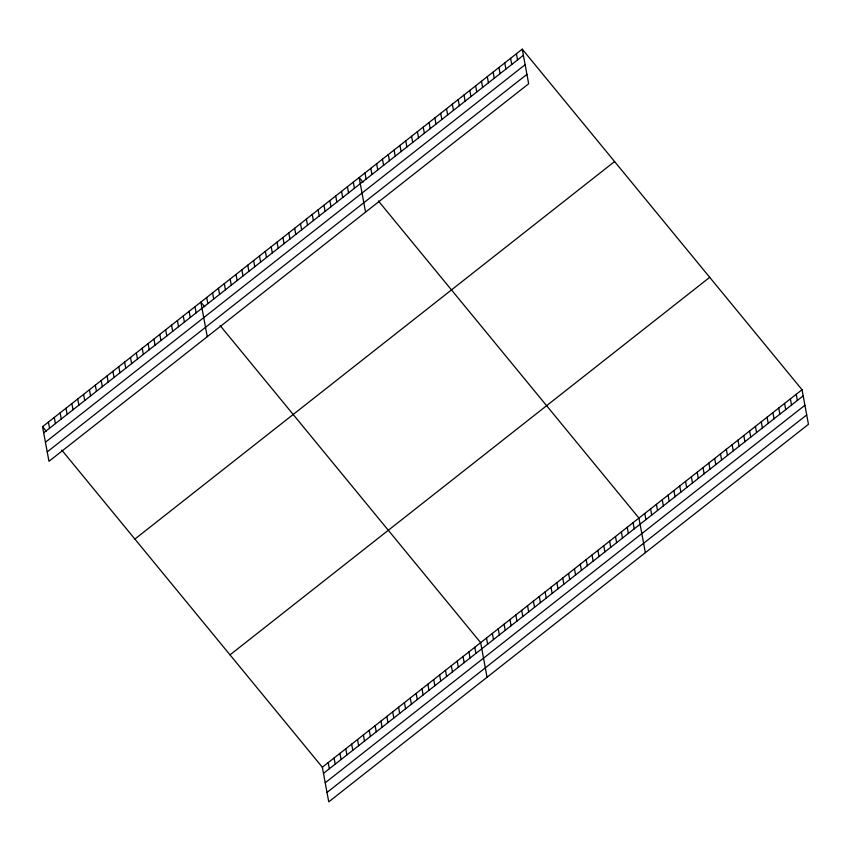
<?xml version="1.0" encoding="UTF-8"?>
<svg xmlns="http://www.w3.org/2000/svg" width="851" height="851" viewBox="0 0 851 851"><rect width="100%" height="100%" fill="white"/><g stroke="black" fill="none" stroke-linecap="round" stroke-linejoin="round"><path stroke-width="1.28" d="M522.248 49.167L528.662 83.76L48.964 461.285L42.55 426.681L522.248 49.167L802.036 389.715L808.45 424.319L328.752 801.833L322.338 767.24L61.783 450.094M43.688 432.829L523.386 55.315M45.433 442.222L525.131 64.697M47.22 451.892L526.918 74.377M134.883 539.066L614.582 161.552M230.015 654.855L709.702 277.341M322.338 767.24L802.036 389.715M323.476 773.378L803.174 395.864M325.22 782.771L804.918 405.257M327.018 792.441L806.705 414.926M362.994 182.21L359.154 177.529L365.558 212.122M378.387 200.942L638.941 518.078L645.356 552.671M204.697 306.785L200.847 302.105L207.261 336.698M220.09 325.518L480.645 642.654L487.049 677.247M42.55 426.681L46.401 431.372M796.217 394.3L797.355 400.449M790.388 398.885L791.526 405.033M784.569 403.47L785.707 409.618M778.739 408.055L779.878 414.203M772.91 412.639L774.048 418.788M767.091 417.224L768.23 423.373M761.262 421.809L762.4 427.947M755.443 426.394L756.582 432.531M749.614 430.978L750.752 437.116M743.785 435.563L744.923 441.701M737.966 440.148L739.104 446.286M732.137 444.733L733.275 450.87M726.318 449.317L727.456 455.455M720.489 453.902L721.627 460.04M714.67 458.487L715.808 464.625M708.84 463.072L709.979 469.209M703.011 467.646L704.149 473.794M697.192 472.231L698.331 478.379M691.363 476.815L692.501 482.964M685.544 481.4L686.683 487.549M679.715 485.985L680.853 492.133M673.886 490.57L675.034 496.718M668.067 495.154L669.205 501.303M662.238 499.739L663.376 505.877M656.419 504.324L657.557 510.462M650.59 508.909L651.728 515.046M644.771 513.493L645.909 519.631M633.08 522.695L634.218 528.833M627.219 527.301L628.357 533.449M621.358 531.918L622.496 538.055M615.486 536.534L616.624 542.672M609.624 541.151L610.763 547.289M516.419 53.751L517.557 59.9M603.763 545.757L604.901 551.905M510.6 58.336L511.738 64.485M597.902 550.374L599.04 556.522M504.771 62.921L505.909 69.069M592.041 554.99L593.179 561.128M498.952 67.506L500.09 73.643M586.179 559.607L587.318 565.745M493.123 72.09L494.261 78.228M580.308 564.213L581.446 570.361M487.293 76.675L488.431 82.813M574.446 568.83L575.584 574.978M481.475 81.26L482.613 87.398M568.585 573.446L569.723 579.584M475.645 85.845L476.783 91.982M562.724 578.063L563.862 584.201M469.826 90.429L470.965 96.567M556.862 582.669L558.001 588.818M463.997 95.014L465.135 101.152M551.001 587.286L552.139 593.434M458.178 99.599L459.317 105.737M545.129 591.902L546.268 598.04M452.349 104.184L453.487 110.322M539.268 596.519L540.406 602.657M446.52 108.768L447.658 114.906M533.407 601.125L534.545 607.274M440.701 113.343L441.839 119.491M527.546 605.742L528.684 611.89M434.872 117.927L436.01 124.076M521.684 610.358L522.822 616.496M429.053 122.512L430.191 128.661M515.823 614.975L516.961 621.113M423.224 127.097L424.362 133.245M509.951 619.581L511.089 625.73M417.394 131.682L418.532 137.83M504.09 624.198L505.228 630.346M411.576 136.266L412.714 142.415M498.229 628.815L499.367 634.952M405.746 140.851L406.884 146.989M492.367 633.431L493.506 639.569M399.927 145.436L401.066 151.574M486.506 638.037L487.644 644.186M394.098 150.021L395.236 156.159M388.279 154.605L389.418 160.743M474.784 647.271L475.922 653.408M382.45 159.19L383.588 165.328M468.912 651.887L470.05 658.025M376.621 163.775L377.759 169.913M463.05 656.504L464.189 662.642M370.802 168.36L371.94 174.498M457.189 661.11L458.327 667.258M364.973 172.944L366.111 179.082M451.328 665.727L452.466 671.865M445.467 670.343L446.605 676.481M353.282 182.135L354.42 188.284M439.605 674.96L440.744 681.098M347.421 186.752L348.559 192.9M433.733 679.566L434.872 685.715M341.559 191.369L342.698 197.506M427.872 684.183L429.01 690.321M335.698 195.985L336.836 202.123M422.011 688.799L423.149 694.937M329.837 200.591L330.975 206.74M416.15 693.416L417.288 699.554M323.976 205.208L325.114 211.356M410.288 698.022L411.427 704.171M318.114 209.825L319.253 215.963M404.427 702.639L405.565 708.777M312.243 214.441L313.381 220.579M398.555 707.255L399.693 713.393M306.381 219.047L307.519 225.196M392.694 711.872L393.832 718.01M300.52 223.664L301.658 229.813M386.833 716.478L387.971 722.627M294.659 228.281L295.797 234.419M380.971 721.095L382.11 727.233M288.797 232.897L289.936 239.035M375.11 725.712L376.248 731.849M282.936 237.503L284.074 243.652M369.249 730.328L370.387 736.466M277.064 242.12L278.203 248.269M363.377 734.934L364.515 741.083M271.203 246.737L272.341 252.875M357.516 739.551L358.654 745.699M265.342 251.353L266.48 257.491M351.654 744.168L352.793 750.305M259.481 255.96L260.619 262.108M345.793 748.784L346.931 754.922M253.619 260.576L254.757 266.725M339.932 753.39L341.07 759.539M247.758 265.193L248.896 271.331M334.071 758.007L335.209 764.155M241.886 269.81L243.024 275.947M328.209 762.624L329.348 768.761M236.025 274.426L237.163 280.564M230.164 279.032L231.302 285.181M224.302 283.649L225.441 289.787M218.441 288.266L219.579 294.403M212.58 292.882L213.718 299.02M206.708 297.488L207.846 303.637M194.985 306.722L196.124 312.86M189.124 311.338L190.262 317.476M183.263 315.944L184.401 322.093M177.402 320.561L178.54 326.699M171.54 325.178L172.679 331.316M165.668 329.794L166.807 335.932M159.807 334.4L160.945 340.549M153.946 339.017L155.084 345.155M148.085 343.634L149.223 349.772M142.223 348.25L143.362 354.388M136.362 352.857L137.5 359.005M130.49 357.473L131.628 363.622M124.629 362.09L125.767 368.228M118.768 366.707L119.906 372.844M112.906 371.313L114.045 377.461M107.045 375.929L108.183 382.078M101.184 380.546L102.322 386.684M95.312 385.163L96.45 391.3M89.451 389.769L90.589 395.917M83.589 394.385L84.728 400.534M77.728 399.002L78.866 405.14M71.867 403.619L73.005 409.756M66.006 408.225L67.144 414.373M60.134 412.841L61.272 418.99M54.273 417.458L55.411 423.596M48.411 422.075L49.549 428.213"/></g></svg>
